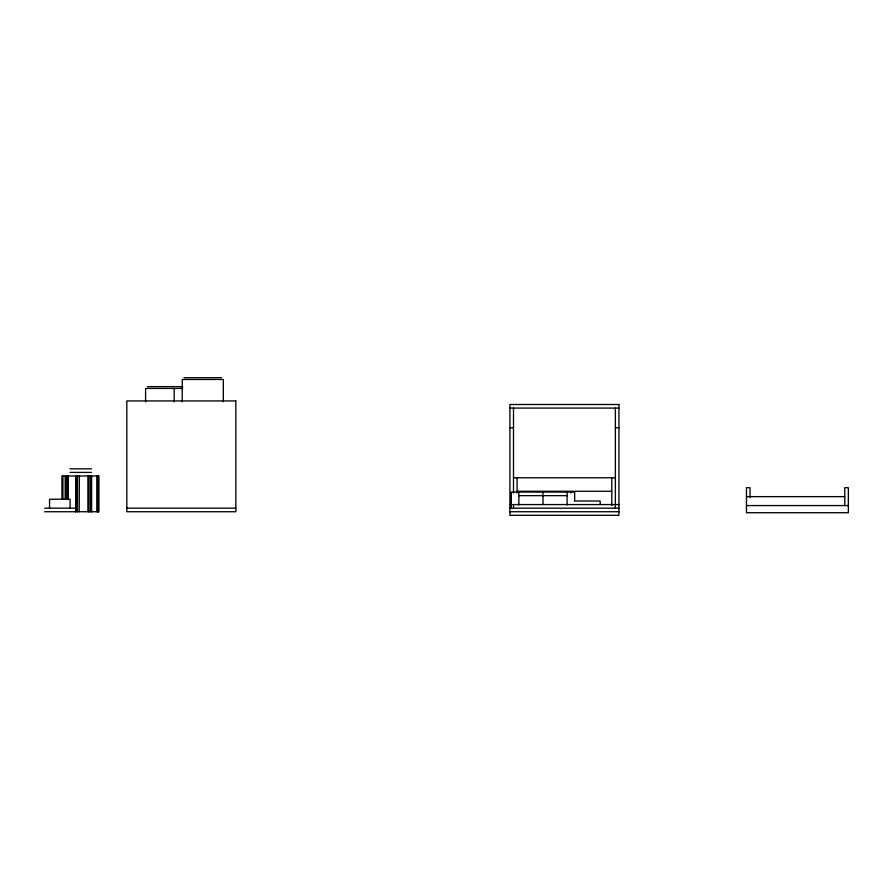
<?xml version="1.0" encoding="UTF-8"?>
<svg xmlns="http://www.w3.org/2000/svg" width="893" height="893" viewBox="0 0 893 893"><rect width="100%" height="100%" fill="white"/><g stroke="black" fill="none" stroke-linecap="round" stroke-linejoin="round"><path stroke-width="1.34" d="M223.328 401.727L223.328 379.48M511.309 508.162L511.309 492.076L574.679 492.076L574.668 500.113M184.036 377.694L221.531 377.694M223.317 379.48L182.25 379.48L182.228 401.727M147.412 386.636L182.819 386.636M182.674 388.422L145.604 388.422L145.592 401.817M509.925 408.079L618.938 408.079M509.925 427.736L513.497 427.736M615.366 427.736L618.938 427.736M69.989 468.836L91.41 468.836M69.989 472.408L91.41 472.408M513.497 477.777L615.366 477.777M517.069 491.273L611.794 491.273M518.866 495.648L567.111 495.648M746.481 496.642L844.778 496.642M574.311 501.006L600.174 501.006L600.174 504.578M509.925 504.578L512.303 504.578M618.938 504.578L513.497 504.578L513.497 508.162M746.481 505.572L848.35 505.572M44.65 508.162L75.034 508.162M126.828 508.162L235.841 508.162M509.925 508.162L618.938 508.162M44.65 511.734L98.944 511.734L98.944 475.991L61.93 475.991L61.93 499.354M509.925 511.734L618.938 511.734M844.778 505.572L844.778 487.701L848.35 487.701L848.35 512.727L746.481 512.727L746.481 487.701L750.053 487.701L750.053 497.323M615.366 408.079L615.366 508.162M611.794 477.777L611.794 505.561M570.683 492.076L570.683 492.858M567.111 492.076L567.111 505.025M542.989 492.076L542.989 504.578M518.866 492.076L518.866 505.025M517.069 477.777L517.069 492.969M513.497 408.079L513.497 492.969M174.191 388.422L174.191 401.817M98.33 475.991L98.33 511.734M98.018 475.991L98.018 511.734M97.717 475.991L97.717 511.734M96.801 475.991L96.801 511.734M91.633 475.991L91.633 511.734M91.142 475.991L91.142 511.734M90.081 475.991L90.081 511.734M88.53 475.991L88.53 511.734M88.039 475.991L88.039 511.734M79.377 475.991L79.198 511.734M77.445 475.991L77.445 511.734M75.849 475.991L75.849 511.734M75.682 475.991L75.682 511.734M70.112 508.162L70.112 499.22L49.561 499.22L49.561 508.162M68.225 475.991L68.225 499.354M67.477 475.991L67.477 499.354M66.328 475.991L66.328 499.354M65.926 475.991L65.926 499.354M65.178 475.991L65.178 499.354M62.912 475.991L62.912 499.354M235.841 400.924L126.828 400.924L126.828 511.734L235.841 511.734L235.841 400.924M618.938 404.507L509.925 404.507L509.925 515.306L618.938 515.306L618.938 404.507"/></g></svg>
